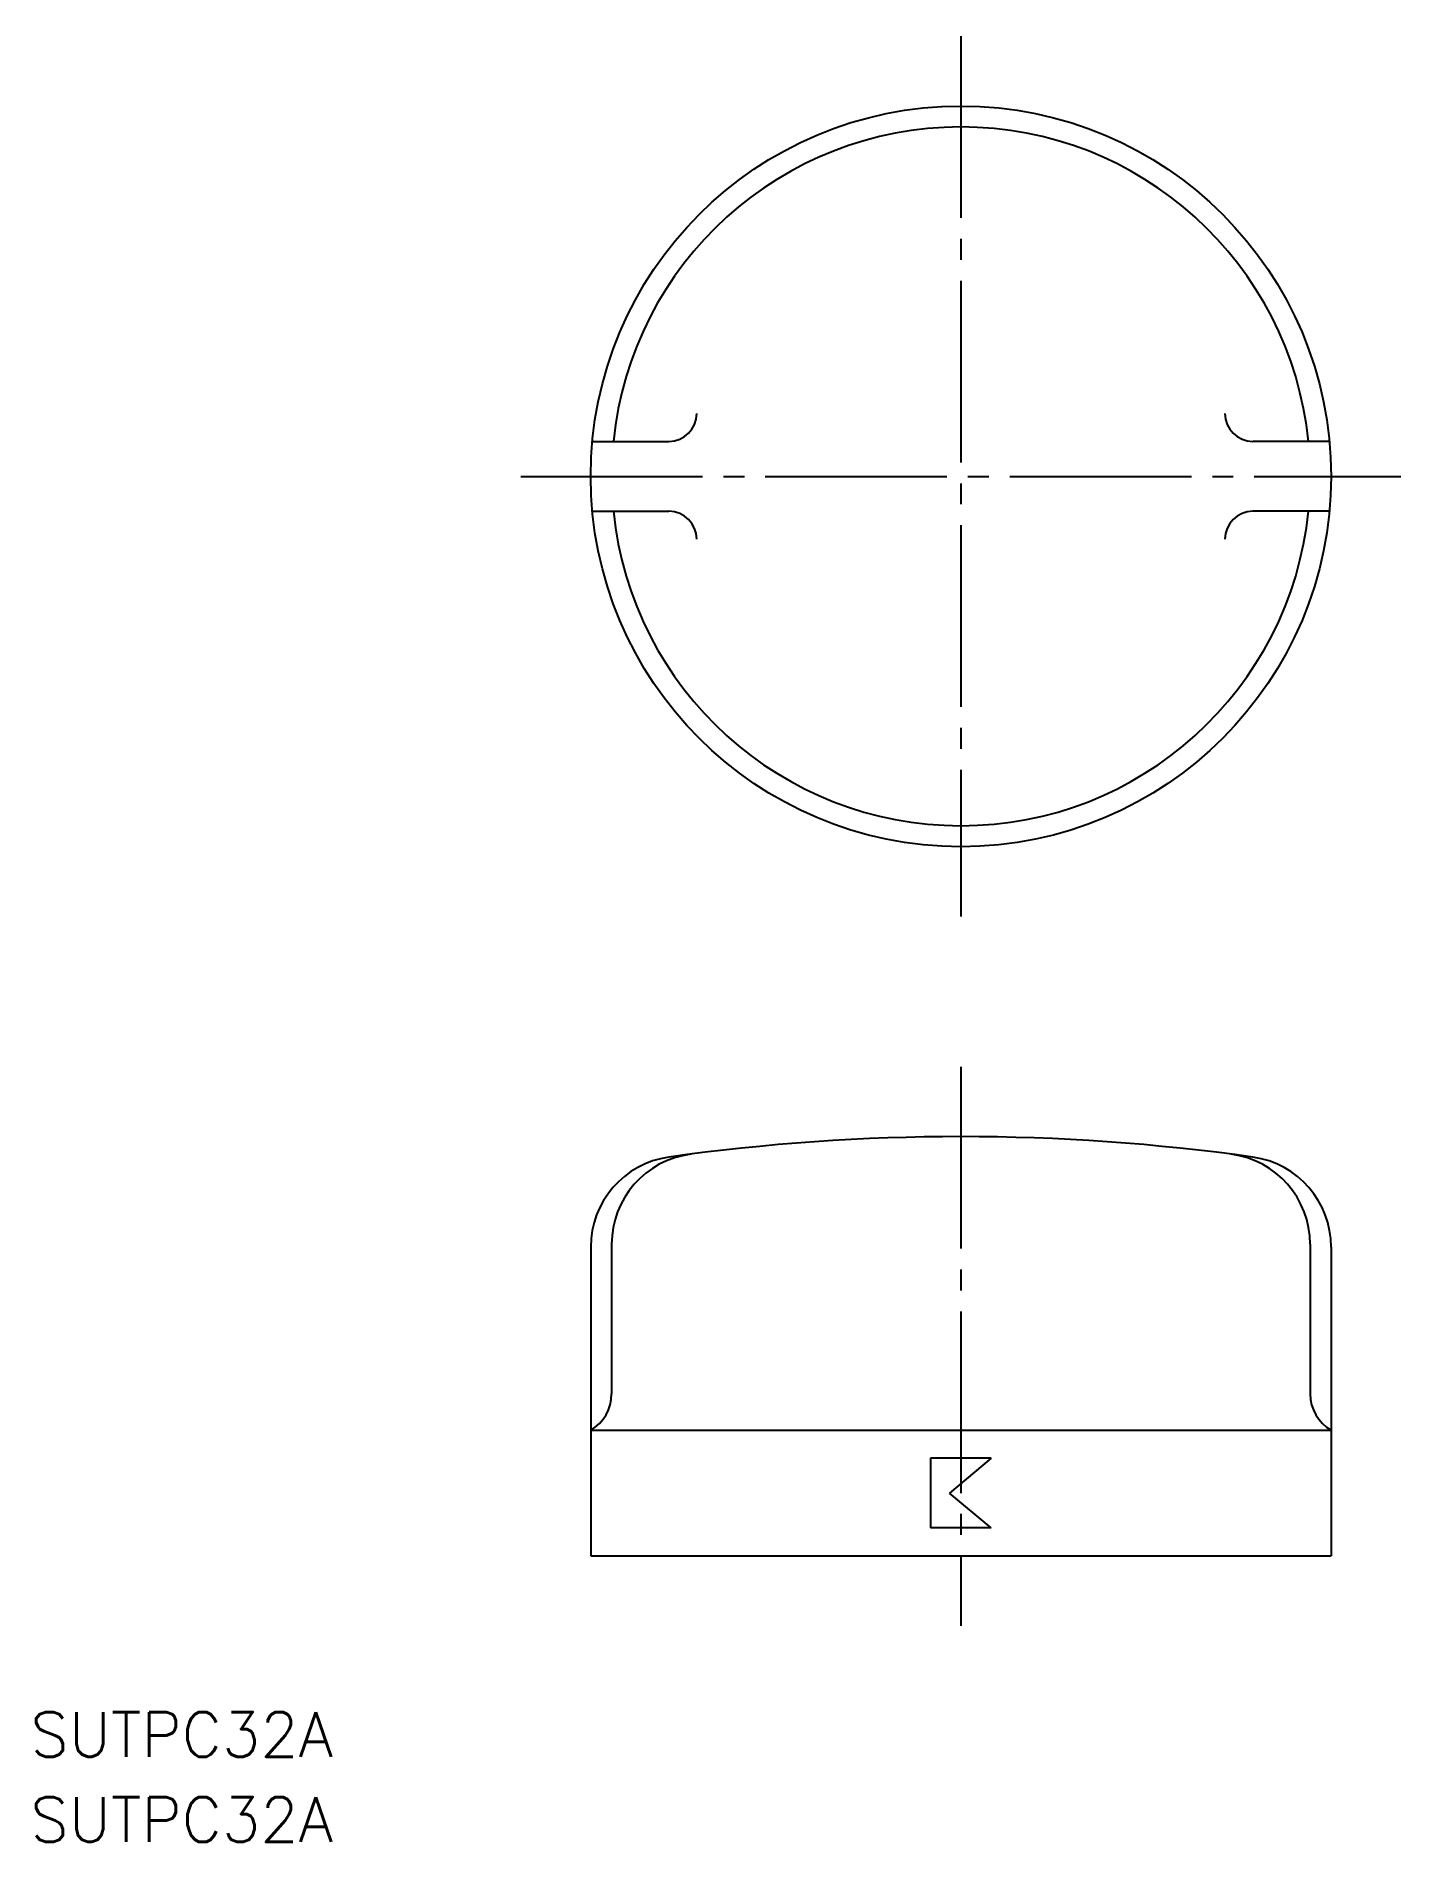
# Model space of a CAD drawing. Extents: x 47 to 145, y 151 to 280.
import ezdxf

# ---------------------------------------------------------------- set-up
doc = ezdxf.new("R2010")
doc.units = 0
doc.linetypes.add('CENTER', pattern=[17.5, 13, -1.5, 1.5, -1.5])
doc.layers.get('0').update_dxf_attribs({"linetype": 'CONTINUOUS'})
doc.layers.add('CENTER', color=1, linetype='CENTER')
doc.styles.get("Standard").update_dxf_attribs({"font": 'txt.shx', "bigfont": '@extfont2.shx'})

msp = doc.modelspace()

# ---------------------------------------------------------------- linework, layer by layer
at = {"color": 7, "linetype": 'CONTINUOUS'}
for p, q in [((86.95, 251.1), (92.43, 251.1)), ((139.72, 251.1), (134.24, 251.1)), ((86.95, 246.1), (92.43, 246.1)), ((139.72, 246.1), (134.24, 246.1)), ((86.84, 193.45), (86.84, 171.35)), ((88.34, 193.65), (88.34, 182.95)), ((138.34, 193.65), (138.34, 182.95)), ((139.84, 193.45), (139.84, 171.35)), ((86.84, 180.35), (139.84, 180.35)), ((115.51, 178.35), (111.16, 178.35)), ((111.16, 178.35), (111.16, 173.35)), ((115.51, 178.35), (112.53, 175.85)), ((115.51, 173.35), (112.53, 175.85)), ((115.51, 173.35), (111.16, 173.35)), ((86.84, 171.35), (139.84, 171.35))]:
    msp.add_line(p, q, dxfattribs=at)
msp.add_circle((113.34, 248.6), 26.5, dxfattribs=at)
for centre, radius, start, end in [((113.34, 248.6), 25, 5.7392, 174.2609), ((92.43, 253.1), 2, 270, 0), ((134.24, 253.1), 2, 180, 270), ((113.34, 248.6), 25, 185.7391, 354.2608), ((92.43, 244.1), 2, 0, 90), ((134.24, 244.1), 2, 90, 180), ((113.34, 51.35), 150, 81.9884, 98.0116), ((93.34, 193.45), 6.5, 98.0116, 180), ((94.84, 193.65), 6.5, 97.4072, 180), ((131.84, 193.65), 6.5, 360, 82.5928), ((133.34, 193.45), 6.5, 0, 81.9884), ((85.34, 182.95), 3, 300, 0), ((141.34, 182.95), 3, 180, 240.0001)]:
    msp.add_arc(centre, radius, start, end, dxfattribs=at)
at = {"layer": 'CENTER', "color": 1, "linetype": 'CENTER'}
for p, q in [((113.34, 280.1), (113.34, 217.1)), ((81.84, 248.6), (144.84, 248.6)), ((113.34, 206.35), (113.34, 166.35))]:
    msp.add_line(p, q, dxfattribs=at)

# ---------------------------------------------------------------- texts
at = {"color": 7, "linetype": 'CONTINUOUS'}
for p in [(46.73, 156.98), (46.73, 150.89)]:
    msp.add_text('SUTPC32A', height=3.2, dxfattribs=at).set_placement(p)

doc.saveas('drawing.dxf')
